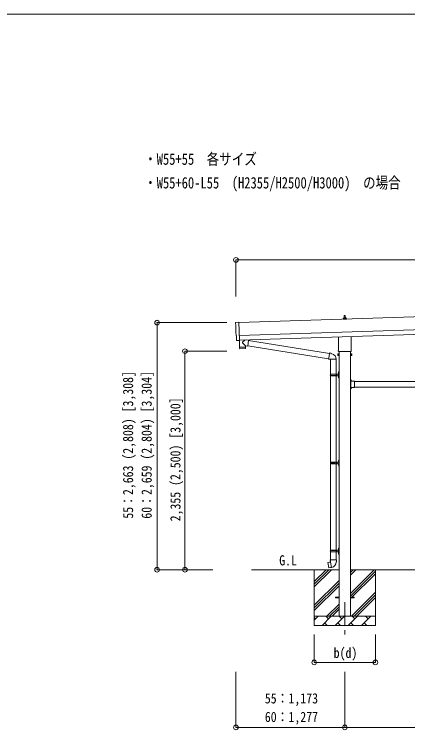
# Model space of a CAD drawing. Units: millimetres at full size, sheet at 1:50; details may follow other scales. Extents: x -14053 to 14053, y -9700 to 9700.
# Drawn here: x -1 to 4235, y 1990 to 9700 of the extents above; entities that cross this region are included whole.
import ezdxf
from ezdxf.enums import TextEntityAlignment as Align

# ---------------------------------------------------------------- set-up
doc = ezdxf.new("R2010")
doc.units = ezdxf.units.MM
doc.header["$LTSCALE"] = 50
doc.header["$PDMODE"] = 32
doc.header["$PDSIZE"] = 50
doc.linetypes.add('CHAIN1', pattern=[8, 5, -1, 1, -1])
doc.linetypes.add('USER8', pattern=[4, 3, -1])
for name, color, linetype, lineweight in [('0-2_建具', 4, 'Continuous', 9), ('0-3_階段', 7, 'CHAIN1', 9), ('0-4_設備', 7, 'Continuous', 9), ('0-7_ハッチ', 7, 'Continuous', 9), ('0-8_外構', 6, 'Continuous', 9), ('0-9_敷地', 7, 'Continuous', 9), ('F-0_ﾚｲﾔ240', 7, 'Continuous', 9)]:
    doc.layers.add(name, color=color, linetype=linetype, lineweight=lineweight)
doc.styles.add('ＭＳ ゴシック', font='')
doc.styles.get('ＭＳ ゴシック').set_extended_font_data('MS Gothic')

msp = doc.modelspace()

# ---------------------------------------------------------------- linework, layer by layer
at = {"layer": '0-2_建具'}
for p, q in [((7799.49, 6557.51), (2416.48, 6378.07)), ((2421.15, 6238.15), (7804.16, 6417.58)), ((3539.88, 6413.19), (3539.88, 6420.9)), ((3576.38, 6413.19), (3539.88, 6413.19)), ((3540.26, 6421.69), (3576, 6421.69)), ((3540.64, 6421.87), (3547.36, 6423.5)), ((3547.75, 6423.69), (3568.51, 6423.69)), ((3548.13, 6424.47), (3548.13, 6428.69)), ((3549.13, 6428.69), (3567.13, 6428.69)), ((3552.13, 6428.69), (3552.85, 6452.21)), ((3553.85, 6453.19), (3562.4, 6453.19)), ((3563.4, 6452.21), (3564.13, 6428.69)), ((3568.13, 6424.47), (3568.13, 6428.69)), ((3575.61, 6421.87), (3568.89, 6423.5)), ((3576.38, 6413.19), (3576.38, 6420.9)), ((2422.81, 6188.18), (7805.82, 6367.61)), ((2403.32, 6183.76), (2396.39, 6183.89)), ((2422.9, 6185.41), (2422.94, 6184.41)), ((3489.83, 6079.2), (3489.83, 6223.64)), ((3626.43, 6228.2), (3626.43, 6079.2)), ((3484.13, 6040.92), (3484.89, 6042.24)), ((3484.13, 6040.92), (3484.13, 6023.92)), ((3484.13, 6023.92), (3484.89, 6022.61)), ((3491.13, 6037.33), (3484.89, 6037.33)), ((3491.13, 6027.52), (3484.89, 6027.52)), ((3491.13, 6022.61), (3484.89, 6022.61)), ((3488.13, 6070.42), (3488.13, 6075.92)), ((3626.06, 6066.92), (3490.19, 6066.92)), ((3493.63, 6023.22), (3491.13, 6023.22)), ((3495.63, 6066.92), (3495.63, 3214.42)), ((3620.63, 3214.42), (3620.63, 6066.92)), ((3622.63, 6023.22), (3625.13, 6023.22)), ((3625.13, 6037.33), (3631.37, 6037.33)), ((3625.13, 6027.52), (3631.37, 6027.52)), ((3625.13, 6022.61), (3631.37, 6022.61)), ((3628.13, 6075.92), (3628.13, 6070.42)), ((3632.13, 6040.92), (3631.37, 6042.24)), ((3632.13, 6023.92), (3631.37, 6022.61)), ((3632.13, 6040.92), (3632.13, 6023.92)), ((3622.63, 5765.42), (3620.63, 5765.42)), ((3620.63, 5765.42), (3620.63, 5745.42)), ((3620.63, 5758.42), (3622.63, 5758.42)), ((3620.63, 5752.42), (3622.63, 5752.42)), ((3622.63, 5765.42), (3622.63, 5745.42)), ((3623.14, 5761.32), (3622.63, 5761.32)), ((3622.63, 5761.32), (3622.63, 5749.52)), ((3662.63, 5745.42), (3622.63, 5745.42)), ((3622.63, 5741.42), (3622.63, 5683.42)), ((3659.53, 5745.42), (3647.73, 5745.42)), ((3659.53, 5745.93), (3659.53, 5745.42)), ((3662.63, 5745.42), (3662.63, 5679.42)), ((3662.63, 5742.42), (6553.63, 5742.42)), ((3620.63, 5679.42), (3620.63, 5659.42)), ((3620.63, 5672.42), (3622.63, 5672.42)), ((3620.63, 5666.42), (3622.63, 5666.42)), ((3622.63, 5659.42), (3620.63, 5659.42)), ((3626.63, 5682.42), (3621.13, 5682.42)), ((3622.63, 5681.42), (3626.63, 5681.42)), ((3622.63, 5679.42), (3622.63, 5659.42)), ((3662.63, 5679.42), (3622.63, 5679.42)), ((3623.14, 5675.32), (3622.63, 5675.32)), ((3622.63, 5675.32), (3622.63, 5663.52)), ((3659.53, 5679.42), (3647.73, 5679.42)), ((3659.53, 5678.91), (3659.53, 5679.42)), ((3662.63, 5682.42), (6553.63, 5682.42)), ((3458.13, 3418.92), (3495.63, 3418.92)), ((3458.13, 3409.92), (3458.13, 3418.92)), ((3458.13, 3409.92), (3495.63, 3409.92)), ((3620.63, 3418.92), (3658.13, 3418.92)), ((3620.63, 3409.92), (3658.13, 3409.92)), ((3658.13, 3409.92), (3658.13, 3418.92))]:
    msp.add_line(p, q, dxfattribs=at)
for points in [[(2384.81, 6380.45), (2416.31, 6383.16), (2422.9, 6185.41)], [(2393.45, 6186.78), (2391.89, 6233.79), (2391.28, 6233.77)], [(2404.05, 6184.05), (2404.69, 6184.71), (2422.94, 6184.41)], [(3491.13, 6022.61), (3491.13, 6042.24), (3484.89, 6042.24)], [(3491.13, 6023.22), (3491.13, 6041.62), (3493.63, 6041.62)], [(3625.13, 6023.22), (3625.13, 6041.62), (3622.63, 6041.62)], [(3625.13, 6022.61), (3625.13, 6042.24), (3631.37, 6042.24)], [(3626.63, 5742.42), (3621.13, 5742.42), (3621.13, 5682.42)], [(3623.14, 5761.32), (3623.14, 5749.52), (3622.63, 5749.52)], [(3622.63, 5741.42), (3626.63, 5741.42), (3626.63, 5743.42), (3622.63, 5743.42)], [(3659.53, 5745.93), (3647.73, 5745.93), (3647.73, 5745.42)], [(3622.63, 5683.42), (3626.63, 5683.42), (3626.63, 5681.42)], [(3623.14, 5675.32), (3623.14, 5663.52), (3622.63, 5663.52)], [(3659.53, 5678.91), (3647.73, 5678.91), (3647.73, 5679.42)]]:
    msp.add_lwpolyline(points, dxfattribs=at)
for points in [[(3493.63, 6021.92), (3493.63, 6042.92), (3495.63, 6042.92), (3495.63, 6021.92)], [(3622.63, 6021.92), (3622.63, 6042.92), (3620.63, 6042.92), (3620.63, 6021.92)]]:
    msp.add_lwpolyline(points, close=True, dxfattribs=at)
at = {"layer": '0-2_建具', "linetype": 'USER8'}
for points in [[(3625.24, 5757.92), (3622.46, 5756.57), (3621.85, 5755.42)], [(3625.24, 5752.92), (3622.46, 5754.28), (3621.85, 5755.42)], [(3651.13, 5748.04), (3652.48, 5745.26), (3653.63, 5744.65)], [(3656.13, 5748.04), (3654.77, 5745.26), (3653.63, 5744.65)], [(3625.24, 5671.92), (3622.46, 5670.57), (3621.85, 5669.42)], [(3625.24, 5666.92), (3622.46, 5668.28), (3621.85, 5669.42)], [(3651.13, 5676.81), (3652.48, 5679.59), (3653.63, 5680.2)], [(3656.13, 5676.81), (3654.77, 5679.59), (3653.63, 5680.2)]]:
    msp.add_lwpolyline(points, dxfattribs=at)
at = {"layer": '0-2_建具'}
for centre, radius, start, end in [((3540.88, 6420.9), 1, 103.62699, 180), ((3547.13, 6424.47), 1, 283.62699, 0), ((3552.21, 6428.05), 4.13, 90, 171.17633), ((3549.13, 6427.69), 1, 90, 180), ((3553.85, 6452.19), 1, 90, 178.60509), ((3561.46, 6428.69), 4.83, 133.60282, 180), ((3554.79, 6428.69), 4.83, 0, 46.39718), ((3562.4, 6452.19), 1, 1.39491, 90), ((3564.04, 6428.05), 4.13, 8.82367, 90), ((3567.13, 6427.69), 1, 0, 90), ((3569.13, 6424.47), 1, 180, 256.37301), ((3575.38, 6420.9), 1, 0, 76.37301), ((3488.47, 6039.79), 4.34, 145.61575, 214.38425), ((3488.47, 6025.06), 4.34, 145.61575, 214.38425), ((3500.37, 6032.42), 16.24, 162.41205, 197.58795), ((3492.13, 6075.92), 4, 125.09963, 180), ((3492.13, 6070.42), 4, 180, 194.47751), ((3492.13, 6070.42), 4, 194.47751, 241.04498), ((3624.13, 6070.42), 4, 298.95502, 345.52249), ((3624.13, 6075.92), 4, 0, 54.90037), ((3624.13, 6070.42), 4, 345.52249, 0), ((3627.78, 6039.79), 4.34, 325.61575, 34.38425), ((3615.89, 6032.42), 16.24, 342.41205, 17.58795), ((3627.78, 6025.06), 4.34, 325.61575, 34.38425), ((3622.63, 5745.42), 2, 180, 270), ((3617.4, 5755.42), 8.23, 314.2189, 45.7811), ((3653.63, 5740.19), 8.23, 44.2189, 135.7811), ((3622.63, 5679.42), 2, 90, 180), ((3617.4, 5669.42), 8.23, 314.2189, 45.7811), ((3653.63, 5684.66), 8.23, 224.2189, 315.7811)]:
    msp.add_arc(centre, radius, start, end, dxfattribs=at)
for centre, major_axis, ratio, start_param, end_param in [((2385.07, 6377.46), (-3, -0.1), 0.99863, 4.7647489, 6.2979817), ((-2375.8, 6148.3), (4760.73, 158.69), 0.99863, 6.2686928, 6.2979817), ((2391.14, 6238.16), (-4.4, -0.15), 0.99863, 6.2686928, 7.8539816), ((2396.45, 6186.89), (-2.11, -2.14), 0.9974, 5.5252311, 7.0411395), ((2403.34, 6184.76), (-0.704, -0.714), 0.9974, 0.7579542, 1.5707963)]:
    msp.add_ellipse(centre, major_axis=major_axis, ratio=ratio, start_param=start_param, end_param=end_param, dxfattribs=at)
at = {"layer": '0-3_階段'}
msp.add_line((3558.13, 3364.42), (3558.13, 3015.42), dxfattribs=at)
at = {"layer": '0-4_設備'}
for p, q in [((3495.63, 3714.42), (2551.47, 3714.42)), ((3228.13, 3714.42), (3228.13, 3114.42)), ((3228.13, 3529.37), (3413.18, 3714.42)), ((3228.13, 3557.66), (3384.89, 3714.42)), ((3228.13, 3585.94), (3356.61, 3714.42)), ((6595.63, 3714.42), (3620.63, 3714.42)), ((3620.63, 3459.33), (3875.73, 3714.42)), ((3620.63, 3657.31), (3677.74, 3714.42)), ((3620.63, 3685.6), (3649.45, 3714.42)), ((3888.13, 3714.42), (3888.13, 3114.42)), ((3620.63, 3431.04), (3888.13, 3698.54)), ((3620.63, 3402.76), (3888.13, 3670.26)), ((3228.13, 3331.38), (3495.63, 3598.88)), ((3228.13, 3303.1), (3495.63, 3570.6)), ((3228.13, 3274.81), (3495.63, 3542.31)), ((3630.29, 3214.42), (3888.13, 3472.27)), ((3658.57, 3214.42), (3888.13, 3443.98)), ((3686.85, 3214.42), (3888.13, 3415.7)), ((3365.73, 3214.42), (3495.63, 3344.33)), ((3394.01, 3214.42), (3495.63, 3316.04)), ((3422.3, 3214.42), (3495.63, 3287.76)), ((3228.13, 3214.42), (3888.13, 3214.42)), ((3228.13, 3171.53), (3271.02, 3214.42)), ((3242.47, 3185.87), (3228.13, 3200.21)), ((3312.44, 3114.42), (3412.44, 3214.42)), ((3383.89, 3185.87), (3355.34, 3214.42)), ((3453.86, 3114.42), (3553.86, 3214.42)), ((3525.31, 3185.87), (3496.76, 3214.42)), ((3595.29, 3114.42), (3695.29, 3214.42)), ((3666.73, 3185.87), (3638.18, 3214.42)), ((3736.71, 3114.42), (3836.71, 3214.42)), ((3808.15, 3185.87), (3779.6, 3214.42)), ((3884.84, 3214.42), (3888.13, 3217.71)), ((3888.13, 3114.42), (3228.13, 3114.42)), ((3341, 3142.98), (3369.55, 3114.42)), ((3482.42, 3142.98), (3510.97, 3114.42)), ((3623.84, 3142.98), (3652.39, 3114.42)), ((3765.26, 3142.98), (3793.81, 3114.42))]:
    msp.add_line(p, q, dxfattribs=at)
at = {"layer": '0-8_外構'}
for p, q in [((2385.49, 7053.39), (2385.49, 6657.54)), ((2385.49, 7053.39), (7835.15, 7053.39)), ((1536.49, 6377.04), (2286.49, 6377.04)), ((1536.49, 6377.04), (1536.49, 3714.42)), ((1836.49, 6069.42), (2286.49, 6069.42)), ((1836.49, 6069.42), (1836.49, 3714.42)), ((1536.49, 3714.42), (2136.49, 3714.42)), ((1836.49, 3714.42), (2136.49, 3714.42)), ((3228.13, 2715.42), (3228.13, 3015.42)), ((3888.13, 2715.42), (3888.13, 3015.42)), ((3228.13, 2715.42), (3888.13, 2715.42)), ((2385.49, 2015.42), (2385.49, 2615.42)), ((3558.13, 2015.42), (3558.13, 2615.42))]:
    msp.add_line(p, q, dxfattribs=at)
msp.add_lwpolyline([(2385.49, 2015.42), (3558.13, 2015.42), (6658.13, 2015.42), (7835.15, 2015.42)], dxfattribs=at)
for p in [(2385.49, 7053.39), (1536.49, 6377.04), (1836.49, 6069.42), (1536.49, 3714.42), (1836.49, 3714.42), (3228.13, 2715.42), (3888.13, 2715.42), (2385.49, 2015.42), (3558.13, 2015.42)]:
    msp.add_point(p, dxfattribs=at)
at = {"layer": '0-9_敷地'}
for p, q in [((2484.23, 6190.22), (2457.02, 6167.19)), ((2521.92, 6186.93), (2496.01, 6190.62)), ((2521.92, 6186.93), (2512.96, 6123.87)), ((2522.16, 6185.03), (3394.26, 6046.17)), ((2424.94, 6112.21), (2425.61, 6099.17)), ((2486.22, 6098.24), (2428.71, 6096.32)), ((2429.41, 6113.36), (2429.46, 6112.36)), ((2488.48, 6127.35), (2456.98, 6159.86)), ((2484.38, 6115.19), (2484.39, 6114.19)), ((2488.48, 6127.35), (2512.96, 6123.87)), ((2488.48, 6127.35), (2488.88, 6115.34)), ((2512.72, 6125.77), (3383.84, 5987.08)), ((3383.52, 5985.26), (3389.05, 6016.63)), ((3394.58, 6047.99), (3389.05, 6016.63)), ((3394.58, 6047.99), (3395.72, 6049.97)), ((3395.72, 6049.97), (3399.28, 6049.35)), ((3399.28, 6049.35), (3399.7, 6047)), ((3414.21, 6044.18), (3415.9, 6042.55)), ((3415.9, 6042.55), (3418.02, 6042.1)), ((3383.52, 5985.26), (3383.91, 5983.01)), ((3383.52, 5985.26), (3388.67, 5984.44)), ((3383.91, 5983.01), (3387.48, 5982.38)), ((3387.48, 5982.38), (3388.67, 5984.44)), ((3388.67, 5984.44), (3403.27, 5982.13)), ((3403.27, 5982.13), (3405.48, 5983.11)), ((3465.78, 5982.72), (3404.59, 5982.72)), ((3405.63, 5982.72), (3405.63, 5823.42)), ((3465.63, 5982.72), (3465.63, 5823.42)), ((3402.63, 5821.42), (3452.96, 5821.42)), ((3402.63, 5807.42), (3452.96, 5807.42)), ((3403.63, 5823.42), (3489.63, 5823.42)), ((3403.63, 5823.42), (3403.63, 5821.42)), ((3403.63, 5805.42), (3403.63, 5807.42)), ((3403.63, 5805.42), (3489.63, 5805.42)), ((3405.63, 5805.42), (3405.63, 4873.42)), ((3462.63, 5823.42), (3462.63, 5818.92)), ((3462.63, 5818.92), (3464.63, 5818.92)), ((3462.63, 5805.42), (3462.63, 5809.92)), ((3462.63, 5809.92), (3464.63, 5809.92)), ((3464.63, 5818.92), (3464.63, 5814.42)), ((3464.63, 5809.92), (3464.63, 5814.42)), ((3465.63, 5805.42), (3465.63, 4873.42)), ((3470.63, 5823.42), (3470.63, 5814.42)), ((3470.63, 5818.92), (3473.63, 5818.92)), ((3470.63, 5805.42), (3470.63, 5814.42)), ((3470.63, 5809.92), (3473.63, 5809.92)), ((3473.63, 5818.92), (3473.63, 5814.42)), ((3473.63, 5809.92), (3473.63, 5814.42)), ((3489.33, 5840.57), (3491.37, 5839.57)), ((3489.33, 5792.57), (3491.37, 5791.57)), ((3490.6, 5842.57), (3491.23, 5842.57)), ((3490.6, 5842.57), (3490.6, 5834.27)), ((3490.6, 5834.27), (3491.23, 5834.27)), ((3490.6, 5794.57), (3491.23, 5794.57)), ((3490.6, 5794.57), (3490.6, 5786.27)), ((3490.6, 5786.27), (3491.23, 5786.27)), ((3491.23, 5842.57), (3491.23, 5834.27)), ((3491.23, 5842.57), (3491.63, 5842.17)), ((3491.23, 5834.27), (3491.63, 5834.67)), ((3491.23, 5794.57), (3491.23, 5786.27)), ((3491.23, 5794.57), (3491.63, 5794.17)), ((3491.23, 5786.27), (3491.63, 5786.67)), ((3491.37, 5839.57), (3491.98, 5838.42)), ((3491.37, 5791.57), (3491.98, 5790.42)), ((3491.63, 5846.42), (3494.63, 5847.92)), ((3491.63, 5846.42), (3491.63, 5814.42)), ((3491.63, 5842.17), (3491.63, 5834.67)), ((3491.63, 5782.42), (3491.63, 5814.42)), ((3491.63, 5794.17), (3491.63, 5786.67)), ((3491.63, 5782.42), (3494.63, 5780.92)), ((3494.63, 5847.92), (3494.63, 5814.42)), ((3494.63, 5847.92), (3495.63, 5847.92)), ((3494.63, 5780.92), (3494.63, 5814.42)), ((3495.63, 5847.92), (3495.63, 5814.42)), ((3495.63, 5780.92), (3495.63, 5814.42)), ((3494.63, 5780.92), (3495.63, 5780.92)), ((3405.13, 4871.42), (3455.46, 4871.42)), ((3405.13, 4857.42), (3455.46, 4857.42)), ((3406.13, 4873.42), (3492.13, 4873.42)), ((3406.13, 4873.42), (3406.13, 4871.42)), ((3406.13, 4855.42), (3406.13, 4857.42)), ((3465.13, 4873.42), (3465.13, 4868.92)), ((3465.13, 4868.92), (3467.13, 4868.92)), ((3465.13, 4855.42), (3465.13, 4859.92)), ((3465.13, 4859.92), (3467.13, 4859.92)), ((3467.13, 4868.92), (3467.13, 4864.42)), ((3467.13, 4859.92), (3467.13, 4864.42)), ((3473.13, 4873.42), (3473.13, 4864.42)), ((3473.13, 4868.92), (3476.13, 4868.92)), ((3473.13, 4855.42), (3473.13, 4864.42)), ((3473.13, 4859.92), (3476.13, 4859.92)), ((3476.13, 4868.92), (3476.13, 4864.42)), ((3476.13, 4859.92), (3476.13, 4864.42)), ((3491.83, 4890.57), (3493.87, 4889.57)), ((3493.1, 4892.57), (3493.73, 4892.57)), ((3493.1, 4892.57), (3493.1, 4884.27)), ((3493.1, 4884.27), (3493.73, 4884.27)), ((3493.73, 4892.57), (3493.73, 4884.27)), ((3493.73, 4892.57), (3494.13, 4892.17)), ((3493.73, 4884.27), (3494.13, 4884.67)), ((3493.87, 4889.57), (3494.48, 4888.42)), ((3494.13, 4896.42), (3497.13, 4897.92)), ((3494.13, 4896.42), (3494.13, 4864.42)), ((3494.13, 4892.17), (3494.13, 4884.67)), ((3494.13, 4832.42), (3494.13, 4864.42)), ((3497.13, 4897.92), (3497.13, 4864.42)), ((3497.13, 4897.92), (3498.13, 4897.92)), ((3497.13, 4830.92), (3497.13, 4864.42)), ((3498.13, 4897.92), (3498.13, 4864.42)), ((3498.13, 4830.92), (3498.13, 4864.42)), ((3405.63, 4855.43), (3405.63, 3923.42)), ((3406.13, 4855.42), (3492.13, 4855.42)), ((3465.63, 4855.43), (3465.63, 3923.42)), ((3491.83, 4842.57), (3493.87, 4841.57)), ((3493.1, 4844.57), (3493.73, 4844.57)), ((3493.1, 4844.57), (3493.1, 4836.27)), ((3493.1, 4836.27), (3493.73, 4836.27)), ((3493.73, 4844.57), (3493.73, 4836.27)), ((3493.73, 4844.57), (3494.13, 4844.17)), ((3493.73, 4836.27), (3494.13, 4836.67)), ((3493.87, 4841.57), (3494.48, 4840.42)), ((3494.13, 4844.17), (3494.13, 4836.67)), ((3494.13, 4832.42), (3497.13, 4830.92)), ((3497.13, 4830.92), (3498.13, 4830.92)), ((3489.33, 3940.57), (3491.37, 3939.57)), ((3490.6, 3942.57), (3491.23, 3942.57)), ((3490.6, 3942.57), (3490.6, 3934.27)), ((3490.6, 3934.27), (3491.23, 3934.27)), ((3491.23, 3942.57), (3491.23, 3934.27)), ((3491.23, 3942.57), (3491.63, 3942.17)), ((3491.23, 3934.27), (3491.63, 3934.67)), ((3491.37, 3939.57), (3491.98, 3938.42)), ((3491.63, 3946.42), (3494.63, 3947.92)), ((3491.63, 3946.42), (3491.63, 3914.42)), ((3491.63, 3942.17), (3491.63, 3934.67)), ((3494.63, 3947.92), (3494.63, 3914.42)), ((3494.63, 3947.92), (3495.63, 3947.92)), ((3495.63, 3947.92), (3495.63, 3914.42)), ((3402.63, 3921.42), (3452.96, 3921.42)), ((3402.63, 3907.42), (3452.96, 3907.42)), ((3403.63, 3923.42), (3489.63, 3923.42)), ((3403.63, 3923.42), (3403.63, 3921.42)), ((3403.63, 3905.42), (3403.63, 3907.42)), ((3403.63, 3905.42), (3489.63, 3905.42)), ((3405.63, 3905.42), (3405.63, 3820.5)), ((3462.63, 3923.42), (3462.63, 3918.92)), ((3462.63, 3918.92), (3464.63, 3918.92)), ((3462.63, 3905.42), (3462.63, 3909.92)), ((3462.63, 3909.92), (3464.63, 3909.92)), ((3464.63, 3918.92), (3464.63, 3914.42)), ((3464.63, 3909.92), (3464.63, 3914.42)), ((3465.63, 3905.42), (3465.63, 3820.5)), ((3470.63, 3923.42), (3470.63, 3914.42)), ((3470.63, 3918.92), (3473.63, 3918.92)), ((3470.63, 3905.42), (3470.63, 3914.42)), ((3470.63, 3909.92), (3473.63, 3909.92)), ((3473.63, 3918.92), (3473.63, 3914.42)), ((3473.63, 3909.92), (3473.63, 3914.42)), ((3489.33, 3892.57), (3491.37, 3891.57)), ((3490.6, 3894.57), (3491.23, 3894.57)), ((3490.6, 3894.57), (3490.6, 3886.27)), ((3490.6, 3886.27), (3491.23, 3886.27)), ((3491.23, 3894.57), (3491.23, 3886.27)), ((3491.23, 3894.57), (3491.63, 3894.17)), ((3491.23, 3886.27), (3491.63, 3886.67)), ((3491.37, 3891.57), (3491.98, 3890.42)), ((3491.63, 3882.42), (3491.63, 3914.42)), ((3491.63, 3894.17), (3491.63, 3886.67)), ((3491.63, 3882.42), (3494.63, 3880.92)), ((3494.63, 3880.92), (3494.63, 3914.42)), ((3494.63, 3880.92), (3495.63, 3880.92)), ((3495.63, 3880.92), (3495.63, 3914.42)), ((3377.17, 3792.05), (3376.36, 3790.88)), ((3376.36, 3790.88), (3385.98, 3736.32)), ((3405.04, 3797.29), (3377.17, 3792.05)), ((3389.91, 3794.65), (3389.7, 3794.41)), ((3403.78, 3820.5), (3401.63, 3819.71)), ((3401.63, 3819.71), (3401.63, 3816.1)), ((3401.63, 3816.1), (3403.87, 3815.28)), ((3403.78, 3820.5), (3435.63, 3820.5)), ((3403.78, 3820.5), (3403.87, 3815.28)), ((3403.87, 3815.28), (3404.13, 3800.5)), ((3404.13, 3800.5), (3405.48, 3798.5)), ((3415.39, 3740), (3405.26, 3797.47)), ((3405.28, 3798.29), (3405.28, 3797.59)), ((3405.48, 3798.5), (3405.45, 3798.49)), ((3467.48, 3820.5), (3435.63, 3820.5)), ((3465.82, 3798.55), (3465.74, 3796.39)), ((3467.13, 3800.5), (3465.82, 3798.55)), ((3469.63, 3816.1), (3467.39, 3815.28)), ((3467.48, 3820.5), (3469.63, 3819.71)), ((3469.63, 3819.71), (3469.63, 3816.1)), ((3400, 3737.41), (3399.72, 3737.56)), ((3415.69, 3739.24), (3415.45, 3739.9))]:
    msp.add_line(p, q, dxfattribs=at)
for points in [[(2422.54, 6184.41), (2424.91, 6113.21), (2488.88, 6115.34)], [(2489.12, 6101.29), (2488.91, 6114.34), (2424.94, 6112.21)], [(3394.58, 6047.99), (3399.7, 6047), (3414.21, 6044.18)], [(3489.33, 5836.28), (3491.37, 5837.27), (3491.98, 5838.42)], [(3489.33, 5788.28), (3491.37, 5789.27), (3491.98, 5790.42)], [(3491.83, 4886.28), (3493.87, 4887.27), (3494.48, 4888.42)], [(3491.83, 4838.28), (3493.87, 4839.27), (3494.48, 4840.42)], [(3489.33, 3936.28), (3491.37, 3937.27), (3491.98, 3938.42)], [(3489.33, 3888.28), (3491.37, 3889.27), (3491.98, 3890.42)], [(3392.16, 3794.87), (3391.88, 3795.02), (3389.91, 3794.65)], [(3467.48, 3820.5), (3467.39, 3815.28), (3467.13, 3800.5)], [(3415.12, 3740.09), (3387.14, 3735.49), (3385.98, 3736.32)], [(3402.19, 3737.97), (3401.98, 3737.73), (3400, 3737.41)]]:
    msp.add_lwpolyline(points, dxfattribs=at)
for centre, radius, start, end in [((2428.6, 6099.32), 3, 182.90915, 271.95747), ((2460.4, 6163.51), 5, 132.56466, 226.88314), ((2486.12, 6101.24), 3, 271.90915, 0.90915), ((3405.48, 5983.11), 60.3, 359.62495, 78), ((3451.38, 5814.42), 49.25, 171.82876, 180.00002), ((3451.38, 5814.42), 49.25, 180.00002, 188.17127), ((3452.96, 5823.42), 2, 270, 359.99998), ((3452.96, 5805.42), 2, 0.00005, 90.00004), ((3494.93, 5838.42), 6, 136.21765, 223.78235), ((3494.93, 5790.42), 6, 136.21765, 223.78235), ((3489.63, 5825.42), 2, 270, 359.99998), ((3489.63, 5803.42), 2, 0.00005, 90.00004), ((3453.88, 4864.42), 49.25, 171.82876, 180.00002), ((3453.88, 4864.42), 49.25, 180.00002, 188.17127), ((3455.46, 4873.42), 2, 270, 359.99998), ((3455.46, 4855.42), 2, 0.00005, 90.00004), ((3497.43, 4888.42), 6, 136.21765, 223.78235), ((3492.13, 4875.42), 2, 270, 359.99998), ((3497.43, 4840.42), 6, 136.21765, 223.78235), ((3492.13, 4853.42), 2, 0.00005, 90.00004), ((3494.93, 3938.42), 6, 136.21765, 223.78235), ((3451.38, 3914.42), 49.25, 171.82876, 180.00002), ((3451.38, 3914.42), 49.25, 180.00002, 188.17127), ((3452.96, 3923.42), 2, 270, 359.99998), ((3452.96, 3905.42), 2, 0.00005, 90.00004), ((3494.93, 3890.42), 6, 136.21765, 223.78235), ((3489.63, 3925.42), 2, 270, 359.99998), ((3489.63, 3903.42), 2, 0.00005, 90.00004), ((3404.98, 3797.59), 0.3, 280.66842, 0), ((3405.48, 3798.29), 0.2, 100, 180), ((3405.48, 3798.5), 60.3, 279.96938, 358), ((3415.17, 3739.8), 0.3, 20, 99.33158), ((3415.88, 3739.3), 0.2, 200, 279.96938)]:
    msp.add_arc(centre, radius, start, end, dxfattribs=at)
at = {"layer": 'F-0_ﾚｲﾔ240', "color": 5, "lineweight": 5}
msp.add_line((-14053.43, 9700), (13346.57, 9700), dxfattribs=at)

# ---------------------------------------------------------------- texts
at = {"layer": '0-7_ハッチ', "style": 'ＭＳ ゴシック'}
for s, height, width, p in [('・W55+55\u3000各サイズ', 123.7, 0.8, (1397.25, 8041.11)), ('・W55+60-L55\u3000(H2355/H2500/H3000)\u3000の場合', 123.7, 0.8, (1397.25, 7785.86)), ('G.L', 110, 0.85, (2851.63, 3727.87))]:
    msp.add_text(s, height=height, dxfattribs=dict(at, width=width)).set_placement(p, align=Align.BOTTOM_LEFT)
at = {"layer": '0-8_外構', "color": 7, "style": 'ＭＳ ゴシック', "width": 0.85}
for s, p in [('55：2,663 (2,808) [3,308]', (1311.49, 4264.48)), ('60：2,659 (2,804) [3,304]', (1511.49, 4264.48)), ('2,355 (2,500) [3,000]', (1821.49, 4235.67))]:
    msp.add_text(s, height=110, rotation=90, dxfattribs=at).set_placement(p, align=Align.BOTTOM_LEFT)
for s, p in [('b(d)', (3438.13, 2730.42)), ('55：1,173', (2696.81, 2240.42)), ('60：1,277', (2696.81, 2040.42))]:
    msp.add_text(s, height=110, dxfattribs=at).set_placement(p, align=Align.BOTTOM_LEFT)

doc.saveas('drawing.dxf')
